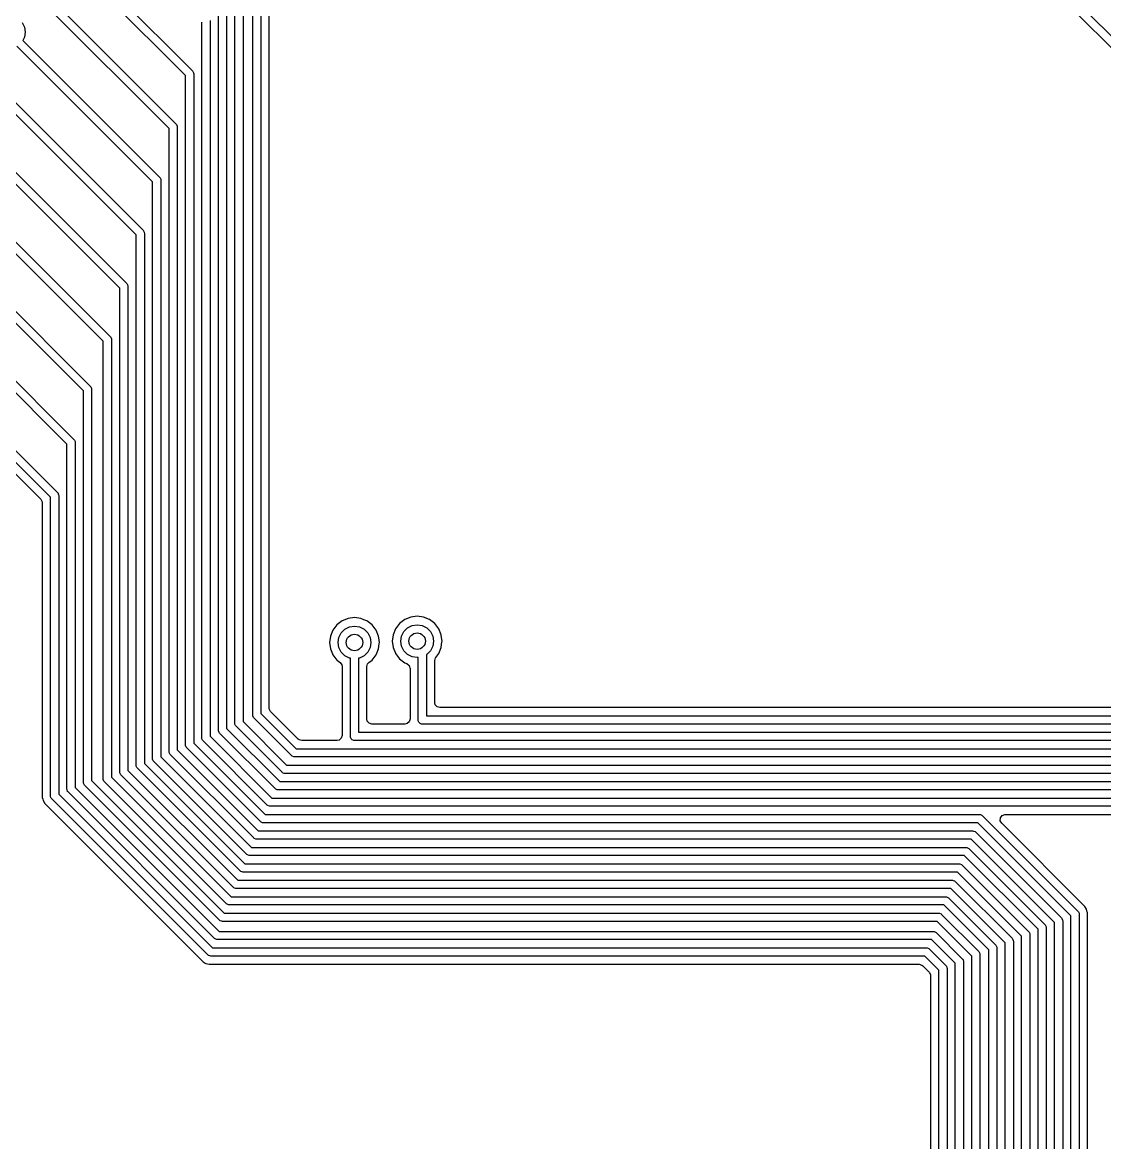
# Model space of a CAD drawing. Extents: x 51 to 261, y -150 to -32.
# Drawn here: x 71.93 to 98.26, y -113.8 to -86.54 of the extents above; entities that cross this region are included whole.
import ezdxf

# ---------------------------------------------------------------- set-up
doc = ezdxf.new("R2010")
doc.units = 0
doc.layers.add('BLACK', color=7, linetype='CONTINUOUS')

msp = doc.modelspace()

# ---------------------------------------------------------------- linework, layer by layer
at = {"layer": 'BLACK', "linetype": 'CONTINUOUS'}
for p, q in [((111.788556, -100.251922), (85.259042, -73.722408)), ((85.671223, -74.418139), (111.50213, -100.249046)), ((77.534042, -103.399042), (77.534042, -82.697139)), ((77.734042, -82.655718), (77.734042, -103.35762)), ((77.299, -83.914008), (77.299, -103.557578)), ((77.099, -103.599), (77.099, -83.95543)), ((77.934542, -103.223209), (77.934542, -84.562931)), ((75.899, -87.835426), (73.303298, -85.239724)), ((73.44472, -85.098302), (76.069711, -87.723293)), ((76.699, -103.764686), (76.699, -85.248762)), ((76.899, -85.20734), (76.899, -103.723264)), ((72.693304, -86.040218), (75.669711, -89.016625)), ((75.499, -89.128758), (72.551882, -86.18164)), ((71.924023, -86.54697), (71.980839, -86.658477)), ((71.980839, -86.658477), (72.000416, -86.782084)), ((76.299, -103.956482), (76.299, -86.542093)), ((76.499, -86.500672), (76.499, -103.91506)), ((71.980839, -86.905691), (71.941888, -86.982134)), ((72.000416, -86.782084), (71.980839, -86.905691)), ((75.099, -90.422089), (71.800466, -87.123556)), ((71.941888, -86.982134), (75.26971, -90.309957)), ((76.069711, -87.723293), (76.082147, -87.738447)), ((76.082147, -87.738447), (76.097079, -87.774495)), ((71.190472, -87.92405), (74.869711, -91.60329)), ((75.899, -104.122168), (75.899, -87.835426)), ((76.097079, -87.774495), (76.099, -87.794004)), ((76.099, -87.794004), (76.099, -104.080746)), ((74.699, -91.715421), (71.04905, -88.065472)), ((74.299, -93.008754), (70.297634, -89.007388)), ((70.439056, -88.865966), (74.469711, -92.896621)), ((75.499, -104.287854), (75.499, -89.128758)), ((75.669711, -89.016625), (75.682147, -89.031779)), ((75.682147, -89.031779), (75.697079, -89.067827)), ((75.697079, -89.067827), (75.699, -89.087336)), ((75.699, -89.087336), (75.699, -104.246432)), ((69.68764, -89.807882), (74.069711, -94.189953)), ((73.899, -94.302086), (69.546218, -89.949304)), ((75.099, -104.45354), (75.099, -90.422089)), ((75.26971, -90.309957), (75.282147, -90.32511)), ((75.282147, -90.32511), (75.282147, -90.325111)), ((75.282147, -90.325111), (75.297079, -90.361159)), ((75.297079, -90.361159), (75.299, -90.380668)), ((75.299, -90.380668), (75.299, -104.412118)), ((68.936224, -90.749798), (73.586711, -95.400286)), ((73.416, -95.512417), (68.794802, -90.89122)), ((73.016, -96.80575), (68.043386, -91.833136)), ((68.184808, -91.691714), (73.186711, -96.693617)), ((74.699, -104.619226), (74.699, -91.715421)), ((74.869711, -91.60329), (74.882148, -91.618443)), ((74.882148, -91.618443), (74.894566, -91.648425)), ((74.894566, -91.648425), (74.897079, -91.654491)), ((74.897079, -91.654491), (74.899, -91.674)), ((74.899, -91.674), (74.899, -104.577804)), ((67.433392, -92.633638), (72.786711, -97.986957)), ((72.616, -98.09909), (67.29197, -92.77506)), ((74.469711, -92.896621), (74.482147, -92.911775)), ((74.482147, -92.911775), (74.497079, -92.947823)), ((67.294847, -93.061486), (72.379181, -98.14582)), ((74.299, -104.784912), (74.299, -93.008754)), ((74.497079, -92.947823), (74.499, -92.967332)), ((74.499, -92.967332), (74.499, -104.74349)), ((73.899, -104.950598), (73.899, -94.302086)), ((74.069711, -94.189953), (74.082147, -94.205107)), ((74.082147, -94.205107), (74.097079, -94.241155)), ((74.097079, -94.241155), (74.099, -94.260664)), ((74.099, -94.260664), (74.099, -104.909176)), ((73.416, -105.033284), (73.416, -95.512417)), ((73.586711, -95.400286), (73.599148, -95.415439)), ((73.599148, -95.415439), (73.614079, -95.451487)), ((73.614079, -95.451487), (73.616, -95.470996)), ((73.616, -95.470996), (73.616, -104.991862)), ((73.186711, -96.693617), (73.199147, -96.708771)), ((73.199147, -96.708771), (73.214079, -96.744819)), ((73.214079, -96.744819), (73.216, -96.764328)), ((73.016, -105.19897), (73.016, -96.80575)), ((73.216, -96.764328), (73.216, -105.157548)), ((72.616, -105.364656), (72.616, -98.09909)), ((72.786711, -97.986957), (72.799147, -98.00211)), ((72.799147, -98.00211), (72.80352, -98.012668)), ((72.80352, -98.012668), (72.814079, -98.038159)), ((72.814079, -98.038159), (72.816, -98.057668)), ((72.816, -98.057668), (72.816, -105.323234)), ((72.379181, -98.14582), (72.412666, -98.207143)), ((72.412666, -98.207143), (72.4155, -98.233501)), ((72.4155, -98.233501), (72.4155, -105.404218)), ((79.70716, -101.108238), (79.581718, -101.204493)), ((79.853237, -101.047731), (79.70716, -101.108238)), ((79.853239, -101.04773), (79.853237, -101.047731)), ((80.009999, -101.027093), (79.853239, -101.04773)), ((80.010001, -101.027093), (80.009999, -101.027093)), ((80.16676, -101.04773), (80.010001, -101.027093)), ((80.166762, -101.047731), (80.16676, -101.04773)), ((80.241001, -101.078482), (80.166762, -101.047731)), ((80.312841, -101.108239), (80.241001, -101.078482)), ((80.438282, -101.204493), (80.312841, -101.108239)), ((81.23116, -101.075463), (81.105718, -101.171718)), ((81.377237, -101.014956), (81.23116, -101.075463)), ((81.377239, -101.014955), (81.377237, -101.014956)), ((81.533999, -100.994318), (81.377239, -101.014955)), ((81.534001, -100.994318), (81.533999, -100.994318)), ((81.69076, -101.014955), (81.534001, -100.994318)), ((81.690762, -101.014956), (81.69076, -101.014955)), ((81.836568, -101.075351), (81.690762, -101.014956)), ((81.836841, -101.075464), (81.836568, -101.075351)), ((81.962282, -101.171718), (81.836841, -101.075464)), ((79.485463, -101.329935), (79.424956, -101.476012)), ((79.581718, -101.204493), (79.485463, -101.329935)), ((79.686393, -101.397661), (79.774886, -101.309168)), ((79.774886, -101.309168), (79.886393, -101.252352)), ((79.886393, -101.252352), (80.01, -101.232775)), ((80.01, -101.232775), (80.133607, -101.252352)), ((80.133607, -101.252352), (80.245114, -101.309168)), ((80.245114, -101.309168), (80.333607, -101.397661)), ((80.534536, -101.329934), (80.438282, -101.204493)), ((80.595044, -101.476013), (80.534536, -101.329934)), ((81.009463, -101.29716), (80.948956, -101.443237)), ((81.105718, -101.171718), (81.009463, -101.29716)), ((81.153577, -101.476393), (81.210393, -101.364886)), ((81.210393, -101.364886), (81.298886, -101.276393)), ((81.298886, -101.276393), (81.410393, -101.219577)), ((81.410393, -101.219577), (81.534, -101.2)), ((81.534, -101.2), (81.657607, -101.219577)), ((81.657607, -101.219577), (81.769114, -101.276393)), ((81.769114, -101.276393), (81.857607, -101.364886)), ((81.857607, -101.364886), (81.914423, -101.476393)), ((82.058536, -101.297159), (81.962282, -101.171718)), ((82.119044, -101.443238), (82.058536, -101.297159)), ((79.424955, -101.476014), (79.404318, -101.632773)), ((79.404318, -101.632773), (79.404318, -101.632776)), ((79.404318, -101.632776), (79.424955, -101.789535)), ((79.424956, -101.476012), (79.424955, -101.476014)), ((79.61, -101.632775), (79.629577, -101.509168)), ((79.629577, -101.756382), (79.61, -101.632775)), ((79.629577, -101.509168), (79.686393, -101.397661)), ((80.333607, -101.397661), (80.390423, -101.509168)), ((80.390423, -101.509168), (80.41, -101.632775)), ((80.41, -101.632775), (80.390423, -101.756382)), ((80.600264, -101.515663), (80.595044, -101.476013)), ((80.595044, -101.789537), (80.611448, -101.664934)), ((80.615682, -101.632773), (80.600264, -101.515663)), ((80.611448, -101.664934), (80.615682, -101.632776)), ((80.615682, -101.632776), (80.615682, -101.632773)), ((80.948955, -101.443239), (80.928318, -101.599998)), ((80.928318, -101.599998), (80.928318, -101.600001)), ((80.928318, -101.600001), (80.948955, -101.75676)), ((80.948956, -101.443237), (80.948955, -101.443239)), ((81.134, -101.6), (81.153577, -101.476393)), ((81.153577, -101.723607), (81.134, -101.6)), ((81.914423, -101.476393), (81.934, -101.6)), ((81.934, -101.6), (81.914423, -101.723607)), ((82.121887, -101.464836), (82.119044, -101.443238)), ((82.119044, -101.756762), (82.137378, -101.6175)), ((82.139682, -101.599998), (82.121887, -101.464836)), ((82.137378, -101.6175), (82.139682, -101.600001)), ((82.139682, -101.600001), (82.139682, -101.599998)), ((79.424955, -101.789535), (79.424956, -101.789537)), ((79.424956, -101.789537), (79.474766, -101.90979)), ((79.474766, -101.90979), (79.485464, -101.935616)), ((79.485464, -101.935616), (79.581718, -102.061057)), ((79.686393, -101.867889), (79.629577, -101.756382)), ((79.774886, -101.956382), (79.686393, -101.867889)), ((80.333607, -101.867889), (80.245114, -101.956382)), ((80.390423, -101.756382), (80.333607, -101.867889)), ((80.438282, -102.061057), (80.534536, -101.935616)), ((80.534536, -101.935616), (80.595044, -101.789537)), ((80.948955, -101.75676), (80.948956, -101.756762)), ((80.948956, -101.756762), (81.006655, -101.896061)), ((81.006655, -101.896061), (81.009464, -101.902841)), ((81.009464, -101.902841), (81.105718, -102.028282)), ((81.210393, -101.835114), (81.153577, -101.723607)), ((81.298886, -101.923607), (81.210393, -101.835114)), ((81.410393, -101.980423), (81.298886, -101.923607)), ((81.769114, -101.923607), (81.761, -101.927741)), ((81.761, -101.927741), (81.761, -103.418482)), ((81.857607, -101.835114), (81.769114, -101.923607)), ((81.914423, -101.723607), (81.857607, -101.835114)), ((81.987117, -101.995915), (82.058536, -101.902841)), ((82.058536, -101.902841), (82.119044, -101.756762)), ((79.581718, -102.061057), (79.581719, -102.061058)), ((79.581719, -102.061058), (79.595187, -102.071392)), ((79.595187, -102.071392), (79.658246, -102.119779)), ((79.658246, -102.119779), (79.660986, -102.121881)), ((79.660986, -102.121881), (79.702189, -102.178309)), ((79.702189, -102.178309), (79.7095, -102.220257)), ((79.886393, -102.013198), (79.774886, -101.956382)), ((79.91, -102.016936), (79.886393, -102.013198)), ((79.91, -103.918482), (79.91, -102.016936)), ((80.133607, -102.013198), (80.11, -102.016936)), ((80.11, -102.016936), (80.11, -103.818482)), ((80.245114, -101.956382), (80.133607, -102.013198)), ((80.3105, -102.220257), (80.330185, -102.153218)), ((80.330185, -102.153218), (80.359014, -102.121881)), ((80.359014, -102.121881), (80.438282, -102.061057)), ((81.105718, -102.028282), (81.231159, -102.124536)), ((81.231159, -102.124536), (81.283953, -102.146403)), ((81.283953, -102.146403), (81.338355, -102.190243)), ((81.338355, -102.190243), (81.360421, -102.256537)), ((81.534, -102), (81.410393, -101.980423)), ((81.561, -101.995723), (81.534, -102)), ((81.561, -103.518482), (81.561, -101.995723)), ((81.9615, -102.071392), (81.981185, -102.004353)), ((81.9615, -103.093982), (81.9615, -102.071392)), ((81.981185, -102.004353), (81.987117, -101.995915)), ((79.7095, -102.220257), (79.7095, -103.893982)), ((80.3105, -103.493982), (80.3105, -102.220257)), ((81.360421, -102.256537), (81.3605, -102.260964)), ((81.3605, -102.260964), (81.3605, -103.493982)), ((77.937376, -103.249567), (77.934542, -103.223209)), ((77.970861, -103.31089), (77.937376, -103.249567)), ((81.972706, -103.145493), (81.9615, -103.093982)), ((82.018461, -103.198297), (81.972706, -103.145493)), ((82.0855, -103.217982), (82.018461, -103.198297)), ((109.457728, -103.217982), (82.0855, -103.217982)), ((77.299, -103.557578), (78.359903, -104.618482)), ((77.535963, -103.418551), (77.534042, -103.399042)), ((77.550895, -103.454599), (77.535963, -103.418551)), ((77.563331, -103.469753), (77.550895, -103.454599)), ((78.482772, -104.389193), (77.563331, -103.469753)), ((77.734042, -103.35762), (78.594903, -104.218482)), ((78.641634, -103.981663), (77.970861, -103.31089)), ((80.321706, -103.545493), (80.3105, -103.493982)), ((80.367461, -103.598297), (80.321706, -103.545493)), ((81.340815, -103.561021), (81.288011, -103.606776)), ((81.3605, -103.493982), (81.340815, -103.561021)), ((81.562921, -103.537991), (81.561, -103.518482)), ((81.577853, -103.574039), (81.562921, -103.537991)), ((81.605443, -103.601629), (81.577853, -103.574039)), ((81.761, -103.418482), (109.418168, -103.418482)), ((76.700921, -103.784195), (76.699, -103.764686)), ((76.715853, -103.820243), (76.700921, -103.784195)), ((76.728289, -103.835397), (76.715853, -103.820243)), ((78.082086, -105.189193), (76.728289, -103.835397)), ((76.899, -103.723264), (78.194217, -105.018482)), ((77.100921, -103.618509), (77.099, -103.599)), ((77.115853, -103.654557), (77.100921, -103.618509)), ((77.128289, -103.669711), (77.115853, -103.654557)), ((78.247772, -104.789193), (77.128289, -103.669711)), ((80.11, -103.818482), (109.212839, -103.818482)), ((80.4345, -103.617982), (80.367461, -103.598297)), ((81.2365, -103.617982), (80.4345, -103.617982)), ((81.288011, -103.606776), (81.2365, -103.617982)), ((81.641491, -103.616561), (81.605443, -103.601629)), ((81.661, -103.618482), (81.641491, -103.616561)), ((109.376746, -103.618482), (81.661, -103.618482)), ((76.099, -104.080746), (77.836735, -105.818482)), ((76.300921, -103.975991), (76.299, -103.956482)), ((76.315853, -104.012039), (76.300921, -103.975991)), ((76.328289, -104.027193), (76.315853, -104.012039)), ((77.89029, -105.589193), (76.328289, -104.027193)), ((76.499, -103.91506), (78.002421, -105.418482)), ((78.662276, -103.998297), (78.641634, -103.981663)), ((78.729315, -104.017982), (78.662276, -103.998297)), ((79.5855, -104.017982), (78.729315, -104.017982)), ((79.637011, -104.006776), (79.5855, -104.017982)), ((79.689815, -103.961021), (79.637011, -104.006776)), ((79.7095, -103.893982), (79.689815, -103.961021)), ((79.911921, -103.937991), (79.91, -103.918482)), ((79.926853, -103.974039), (79.911921, -103.937991)), ((79.954443, -104.001629), (79.926853, -103.974039)), ((79.990491, -104.016561), (79.954443, -104.001629)), ((80.01, -104.018482), (79.990491, -104.016561)), ((109.051174, -104.018482), (80.01, -104.018482)), ((75.500921, -104.307363), (75.499, -104.287854)), ((75.515853, -104.343411), (75.500921, -104.307363)), ((75.528289, -104.358565), (75.515853, -104.343411)), ((77.558918, -106.389193), (75.528289, -104.358565)), ((75.699, -104.246432), (77.671049, -106.218482)), ((75.900921, -104.141677), (75.899, -104.122168)), ((75.915853, -104.177725), (75.900921, -104.141677)), ((75.928289, -104.192879), (75.915853, -104.177725)), ((77.724604, -105.989193), (75.928289, -104.192879)), ((78.497925, -104.40163), (78.482772, -104.389193)), ((78.594903, -104.218482), (107.932168, -104.218482)), ((74.700921, -104.638735), (74.699, -104.619226)), ((74.715853, -104.674783), (74.700921, -104.638735)), ((74.899, -104.577804), (77.339677, -107.018482)), ((75.100921, -104.473049), (75.099, -104.45354)), ((75.115853, -104.509097), (75.100921, -104.473049)), ((75.128289, -104.524251), (75.115853, -104.509097)), ((77.393232, -106.789193), (75.128289, -104.524251)), ((75.299, -104.412118), (77.505363, -106.618482)), ((78.359903, -104.618482), (107.766482, -104.618482)), ((78.533973, -104.416561), (78.497925, -104.40163)), ((78.553482, -104.418482), (78.533973, -104.416561)), ((107.890746, -104.418482), (78.553482, -104.418482)), ((74.099, -104.909176), (77.008306, -107.818482)), ((74.300921, -104.804421), (74.299, -104.784912)), ((74.315853, -104.840469), (74.300921, -104.804421)), ((74.328289, -104.855623), (74.315853, -104.840469)), ((77.061859, -107.589193), (74.328289, -104.855623)), ((74.499, -104.74349), (77.173992, -107.418482)), ((74.728289, -104.689937), (74.715853, -104.674783)), ((77.227546, -107.189193), (74.728289, -104.689937)), ((78.262925, -104.80163), (78.247772, -104.789193)), ((78.298973, -104.816561), (78.262925, -104.80163)), ((78.318482, -104.818482), (78.298973, -104.816561)), ((107.72506, -104.818482), (78.318482, -104.818482)), ((73.017921, -105.218479), (73.016, -105.19897)), ((73.216, -105.157548), (76.721127, -108.662676)), ((73.417921, -105.052793), (73.416, -105.033284)), ((73.432853, -105.088841), (73.417921, -105.052793)), ((73.445289, -105.103995), (73.432853, -105.088841)), ((76.730488, -108.389193), (73.445289, -105.103995)), ((73.616, -104.991862), (76.842619, -108.218482)), ((73.900921, -104.970107), (73.899, -104.950598)), ((73.915853, -105.006155), (73.900921, -104.970107)), ((73.928289, -105.021309), (73.915853, -105.006155)), ((76.896173, -107.989193), (73.928289, -105.021309)), ((78.097239, -105.20163), (78.082086, -105.189193)), ((78.133287, -105.216561), (78.097239, -105.20163)), ((78.194217, -105.018482), (107.576304, -105.018482)), ((72.4155, -105.404218), (72.426226, -105.444246)), ((72.426226, -105.444246), (72.435979, -105.480646)), ((72.435979, -105.480646), (72.43598, -105.480647)), ((72.43598, -105.480647), (72.468452, -105.536892)), ((72.617921, -105.384165), (72.616, -105.364656)), ((72.632853, -105.420213), (72.617921, -105.384165)), ((72.645289, -105.435367), (72.632853, -105.420213)), ((76.443309, -109.233386), (72.645289, -105.435367)), ((72.816, -105.323234), (76.555441, -109.062676)), ((73.032853, -105.254527), (73.017921, -105.218479)), ((73.045289, -105.269681), (73.032853, -105.254527)), ((76.608995, -108.833386), (73.045289, -105.269681)), ((78.002421, -105.418482), (105.534934, -105.418482)), ((78.152796, -105.218482), (78.133287, -105.216561)), ((107.534882, -105.218482), (78.152796, -105.218482)), ((72.468452, -105.536892), (72.468454, -105.536894)), ((72.468454, -105.536894), (72.473511, -105.545652)), ((72.473511, -105.545652), (72.475542, -105.54917)), ((72.475542, -105.54917), (74.383436, -107.457063)), ((77.905443, -105.60163), (77.89029, -105.589193)), ((77.941491, -105.616561), (77.905443, -105.60163)), ((77.961, -105.618482), (77.941491, -105.616561)), ((105.513599, -105.618482), (77.961, -105.618482)), ((77.739757, -106.00163), (77.724604, -105.989193)), ((77.775805, -106.016561), (77.739757, -106.00163)), ((77.795314, -106.018482), (77.775805, -106.016561)), ((95.174176, -106.018482), (77.795314, -106.018482)), ((77.836735, -105.818482), (95.215598, -105.818482)), ((97.436, -108.280306), (95.174176, -106.018482)), ((95.215598, -105.818482), (95.235107, -105.820403)), ((95.235107, -105.820403), (95.271155, -105.835335)), ((95.271155, -105.835335), (95.286309, -105.847771)), ((95.286309, -105.847771), (97.606711, -108.168173)), ((95.719265, -105.96934), (95.724249, -105.899648)), ((95.75275, -106.030663), (95.719265, -105.96934)), ((95.724249, -105.899648), (95.766121, -105.843715)), ((95.766121, -105.843715), (95.831585, -105.819298)), ((95.831585, -105.819298), (95.840431, -105.818982)), ((95.840431, -105.818982), (105.466559, -105.818982)), ((77.671049, -106.218482), (95.049912, -106.218482)), ((95.049912, -106.218482), (95.069421, -106.220403)), ((95.069421, -106.220403), (95.105469, -106.235335)), ((95.105469, -106.235335), (95.120623, -106.247771)), ((95.120623, -106.247771), (97.206711, -108.333859)), ((97.776458, -108.054371), (95.75275, -106.030663)), ((77.574071, -106.40163), (77.558918, -106.389193)), ((77.610119, -106.416561), (77.574071, -106.40163)), ((77.629628, -106.418482), (77.610119, -106.416561)), ((95.00849, -106.418482), (77.629628, -106.418482)), ((97.036, -108.445992), (95.00849, -106.418482)), ((77.408385, -106.801629), (77.393232, -106.789193)), ((77.444433, -106.816561), (77.408385, -106.801629)), ((77.463942, -106.818482), (77.444433, -106.816561)), ((94.842804, -106.818482), (77.463942, -106.818482)), ((77.505363, -106.618482), (94.884226, -106.618482)), ((96.636, -108.611678), (94.842804, -106.818482)), ((94.884226, -106.618482), (94.903735, -106.620403)), ((94.903735, -106.620403), (94.939783, -106.635335)), ((94.939783, -106.635335), (94.954937, -106.647771)), ((94.954937, -106.647771), (96.806711, -108.499545)), ((77.339677, -107.018482), (94.71854, -107.018482)), ((94.71854, -107.018482), (94.738049, -107.020403)), ((94.738049, -107.020403), (94.774097, -107.035335)), ((94.774097, -107.035335), (94.789251, -107.047771)), ((94.789251, -107.047771), (96.406711, -108.665231)), ((77.242699, -107.201629), (77.227546, -107.189193)), ((77.278747, -107.216561), (77.242699, -107.201629)), ((77.298256, -107.218482), (77.278747, -107.216561)), ((94.677118, -107.218482), (77.298256, -107.218482)), ((96.236, -108.777364), (94.677118, -107.218482)), ((74.383436, -107.457063), (76.27356, -109.347187)), ((77.077013, -107.601629), (77.061859, -107.589193)), ((77.113061, -107.616561), (77.077013, -107.601629)), ((77.13257, -107.618482), (77.113061, -107.616561)), ((94.511432, -107.618482), (77.13257, -107.618482)), ((77.173992, -107.418482), (94.552854, -107.418482)), ((95.836, -108.94305), (94.511432, -107.618482)), ((94.552854, -107.418482), (94.572363, -107.420403)), ((94.572363, -107.420403), (94.608411, -107.435335)), ((94.608411, -107.435335), (94.623565, -107.447771)), ((94.623565, -107.447771), (96.006711, -108.830917)), ((77.008306, -107.818482), (94.387168, -107.818482)), ((94.387168, -107.818482), (94.406677, -107.820403)), ((94.406677, -107.820403), (94.442725, -107.835335)), ((94.442725, -107.835335), (94.457879, -107.847771)), ((94.457879, -107.847771), (95.606711, -108.996603)), ((76.911327, -108.001629), (76.896173, -107.989193)), ((76.947375, -108.016561), (76.911327, -108.001629)), ((76.966884, -108.018482), (76.947375, -108.016561)), ((94.345746, -108.018482), (76.966884, -108.018482)), ((95.436, -109.108736), (94.345746, -108.018482)), ((97.606711, -108.168173), (97.619147, -108.183327)), ((97.619147, -108.183327), (97.634079, -108.219375)), ((97.776464, -108.054379), (97.776458, -108.054371)), ((97.816017, -108.122888), (97.776464, -108.054379)), ((97.816021, -108.122895), (97.816017, -108.122888)), ((97.834256, -108.190947), (97.816021, -108.122895)), ((97.8365, -108.199323), (97.834256, -108.190947)), ((97.8365, -115.111316), (97.8365, -108.199323)), ((76.745641, -108.40163), (76.730488, -108.389193)), ((76.781689, -108.416561), (76.745641, -108.40163)), ((76.801198, -108.418482), (76.781689, -108.416561)), ((94.18006, -108.418482), (76.801198, -108.418482)), ((76.842619, -108.218482), (94.221482, -108.218482)), ((95.023, -109.261422), (94.18006, -108.418482)), ((94.221482, -108.218482), (94.240991, -108.220403)), ((94.240991, -108.220403), (94.277039, -108.235335)), ((94.277039, -108.235335), (94.292193, -108.247771)), ((94.292193, -108.247771), (95.193711, -109.149289)), ((97.036, -118.640578), (97.036, -108.445992)), ((97.206711, -108.333859), (97.219147, -108.349013)), ((97.219147, -108.349013), (97.234079, -108.385061)), ((97.234079, -108.385061), (97.236, -108.40457)), ((97.236, -108.40457), (97.236, -118.650338)), ((97.436, -118.806264), (97.436, -108.280306)), ((97.634079, -108.219375), (97.636, -108.238884)), ((97.636, -108.238884), (97.636, -118.816024)), ((76.721127, -108.662676), (94.088362, -108.662676)), ((94.088362, -108.662676), (94.107871, -108.664597)), ((94.107871, -108.664597), (94.143919, -108.679529)), ((94.143919, -108.679529), (94.159073, -108.691965)), ((94.159073, -108.691965), (94.793711, -109.326604)), ((96.406711, -108.665231), (96.419147, -108.680385)), ((96.419147, -108.680385), (96.434079, -108.716433)), ((96.434079, -108.716433), (96.436, -108.735942)), ((96.436, -108.735942), (96.436, -118.318966)), ((96.636, -118.474892), (96.636, -108.611678)), ((96.806711, -108.499545), (96.819147, -108.514699)), ((96.819147, -108.514699), (96.834079, -108.550747)), ((96.834079, -108.550747), (96.836, -108.570256)), ((96.836, -108.570256), (96.836, -118.484652)), ((76.624148, -108.845823), (76.608995, -108.833386)), ((76.634706, -108.850196), (76.624148, -108.845823)), ((76.660197, -108.860755), (76.634706, -108.850196)), ((76.679706, -108.862676), (76.660197, -108.860755)), ((94.04694, -108.862676), (76.679706, -108.862676)), ((94.623, -109.438735), (94.04694, -108.862676)), ((95.606711, -108.996603), (95.619147, -109.011757)), ((95.619147, -109.011757), (95.634079, -109.047805)), ((95.836, -118.14352), (95.836, -108.94305)), ((96.006711, -108.830917), (96.019147, -108.846071)), ((96.019147, -108.846071), (96.034079, -108.882119)), ((96.034079, -108.882119), (96.036, -108.901628)), ((96.036, -108.901628), (96.036, -118.15328)), ((96.236, -118.309206), (96.236, -108.777364)), ((76.458462, -109.245823), (76.443309, -109.233386)), ((76.46902, -109.250196), (76.458462, -109.245823)), ((76.494511, -109.260755), (76.46902, -109.250196)), ((76.51402, -109.262676), (76.494511, -109.260755)), ((93.881254, -109.262676), (76.51402, -109.262676)), ((76.555441, -109.062676), (93.922676, -109.062676)), ((94.223, -109.604421), (93.881254, -109.262676)), ((93.922676, -109.062676), (93.942185, -109.064597)), ((93.942185, -109.064597), (93.978233, -109.079529)), ((93.978233, -109.079529), (93.993387, -109.091965)), ((93.993387, -109.091965), (94.393711, -109.49229)), ((95.023, -124.46), (95.023, -109.261422)), ((95.193711, -109.149289), (95.206147, -109.164443)), ((95.206147, -109.164443), (95.221079, -109.200491)), ((95.221079, -109.200491), (95.223, -109.22)), ((95.223, -109.22), (95.223, -124.418578)), ((95.436, -117.977834), (95.436, -109.108736)), ((95.634079, -109.047805), (95.636, -109.067314)), ((95.636, -109.067314), (95.636, -117.987594)), ((76.27356, -109.347187), (76.329509, -109.403136)), ((76.329509, -109.403136), (76.329511, -109.403137)), ((76.329511, -109.403137), (76.329515, -109.40314)), ((76.329515, -109.40314), (76.378876, -109.431638)), ((76.378876, -109.431638), (76.398031, -109.442697)), ((76.398031, -109.442697), (76.474458, -109.463176)), ((76.474458, -109.463176), (93.746843, -109.463176)), ((93.746843, -109.463176), (93.813882, -109.482861)), ((93.813882, -109.482861), (93.834524, -109.499495)), ((93.834524, -109.499495), (93.986181, -109.651152)), ((94.393711, -109.49229), (94.406148, -109.507443)), ((94.406148, -109.507443), (94.420107, -109.541144)), ((94.420107, -109.541144), (94.421079, -109.543491)), ((94.421079, -109.543491), (94.423, -109.563)), ((94.423, -109.563), (94.423, -124.74995)), ((94.623, -124.625686), (94.623, -109.438735)), ((94.793711, -109.326604), (94.806148, -109.341757)), ((94.806148, -109.341757), (94.815104, -109.36338)), ((94.815104, -109.36338), (94.821079, -109.377805)), ((94.821079, -109.377805), (94.823, -109.397314)), ((94.823, -109.397314), (94.823, -124.584264)), ((93.986181, -109.651152), (94.019666, -109.712475)), ((94.019666, -109.712475), (94.0225, -109.738833)), ((94.0225, -109.738833), (94.0225, -124.830934)), ((94.223, -124.791372), (94.223, -109.604421))]:
    msp.add_line(p, q, dxfattribs=at)
at = {"layer": 'BLACK'}
for centre in [(80.01, -101.632775), (81.534, -101.6)]:
    msp.add_circle(centre, 0.2, dxfattribs=at)

doc.saveas('drawing.dxf')
